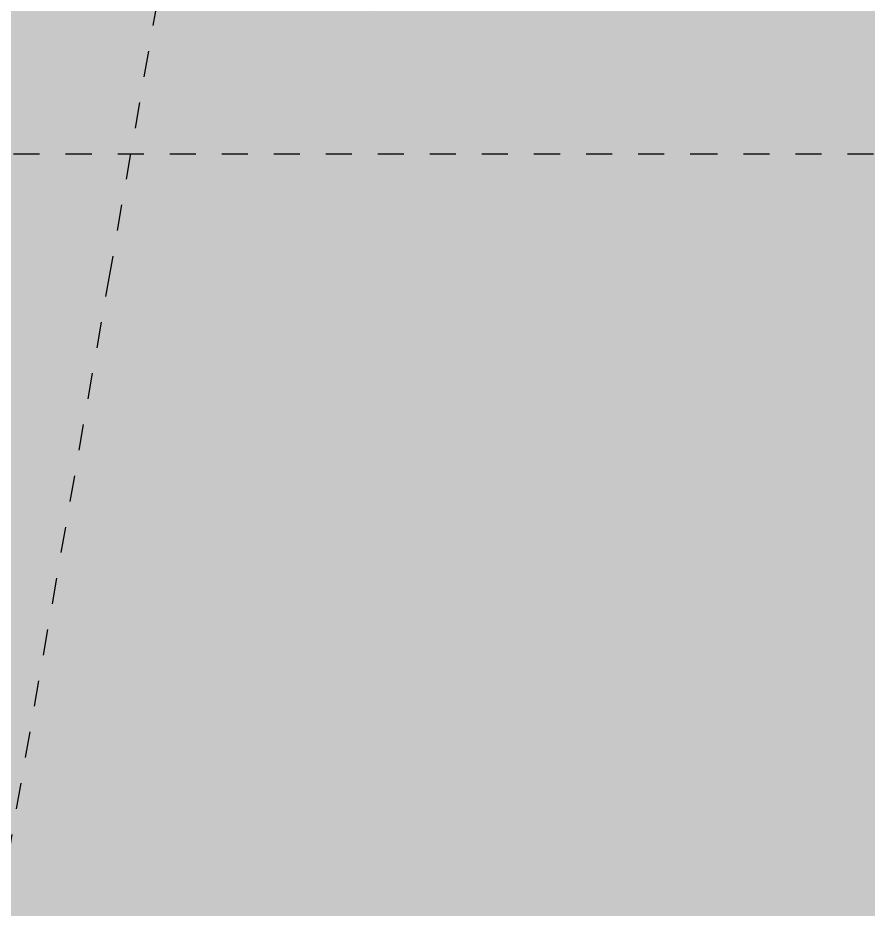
# Model space of a CAD drawing. Header units: metres. Extents: x -1147 to -802, y 5 to 567.
# Drawn here: x -1017.65 to -1014.382, y 531.698 to 535.127 of the extents above; entities that cross this region are included whole.
import ezdxf

# ---------------------------------------------------------------- set-up
doc = ezdxf.new("R2010")
doc.units = ezdxf.units.M
doc.linetypes.add('IMPORT-LNMK-LaneLine3 _3__2_', pattern=[0.012, 0.003, -0.009])
doc.linetypes.add('IMPORT-LNMK-LineCont _3__2_', pattern=[0.004, 0.001, -0.003])
doc.layers.add('A-FLOR-PATT', color=7, linetype='Continuous', lineweight=40)

# ---------------------------------------------------------------- blocks, each defined once
blk = doc.blocks.new('T2DPAA-T2D-C3S-RW-M2D-100010_dwg-40802999-DRG-2873010 - GENERAL ARRANGEMENT PLAN')
at = {"color": 254, "linetype": 'IMPORT-LNMK-LaneLine3 _3__2_', "lineweight": 25, "true_color": 0xd5d5d5}
for p, q in [((45.184, -611.551), (46.2641, -615.6152)), ((46.2641, -615.6152), (47.0153, -618.4416))]:
    blk.add_line(p, q, dxfattribs=at)
at = {"color": 254, "linetype": 'IMPORT-LNMK-LineCont _3__2_', "lineweight": 25, "true_color": 0xd5d5d5}
for p, q in [((45.2133, -613.5763), (48.3437, -613.3024)), ((43.3627, -613.7382), (45.2133, -613.5763)), ((38.3817, -614.174), (43.3627, -613.7382))]:
    blk.add_line(p, q, dxfattribs=at)
blk = doc.blocks.new('T2DPAA-T2D-PWC-RW-M2D-100010_RoadDesign_rvt-1-DRG-2873010 - GENERAL ARRANGEMENT PLAN')
at = {"color": 254, "lineweight": 18, "true_color": 0xe3e3e3, "rotation": 75.11694444444437}
blk.add_blockref('T2DPAA-T2D-C3S-RW-M2D-100010_dwg-40802999-DRG-2873010 - GENERAL ARRANGEMENT PLAN', (-1722.337, 648.0105), dxfattribs=at)

msp = doc.modelspace()

# ---------------------------------------------------------------- hatches: boundary and pattern name
at = {"layer": 'A-FLOR-PATT', "lineweight": 5, "true_color": 0xe1e1e1}
for points in [[(-1017.1535, 507.6948), (-1017.1322, 507.7012), (-1014.1504, 524.8162), (-1018.5715, 546.0535), (-1017.1685, 508.0992)], [(-1014.1504, 524.8162), (-1010.4687, 545.9484), (-1010.4672, 546.0535), (-1018.5715, 546.0535), (-1014.3544, 525.7963)]]:
    msp.add_hatch(color=254, dxfattribs=at).paths.add_polyline_path(points)

# ---------------------------------------------------------------- block references
at = {"lineweight": 5}
msp.add_blockref('T2DPAA-T2D-PWC-RW-M2D-100010_RoadDesign_rvt-1-DRG-2873010 - GENERAL ARRANGEMENT PLAN', (100.4304, 0), dxfattribs=at)

doc.saveas('drawing.dxf')
